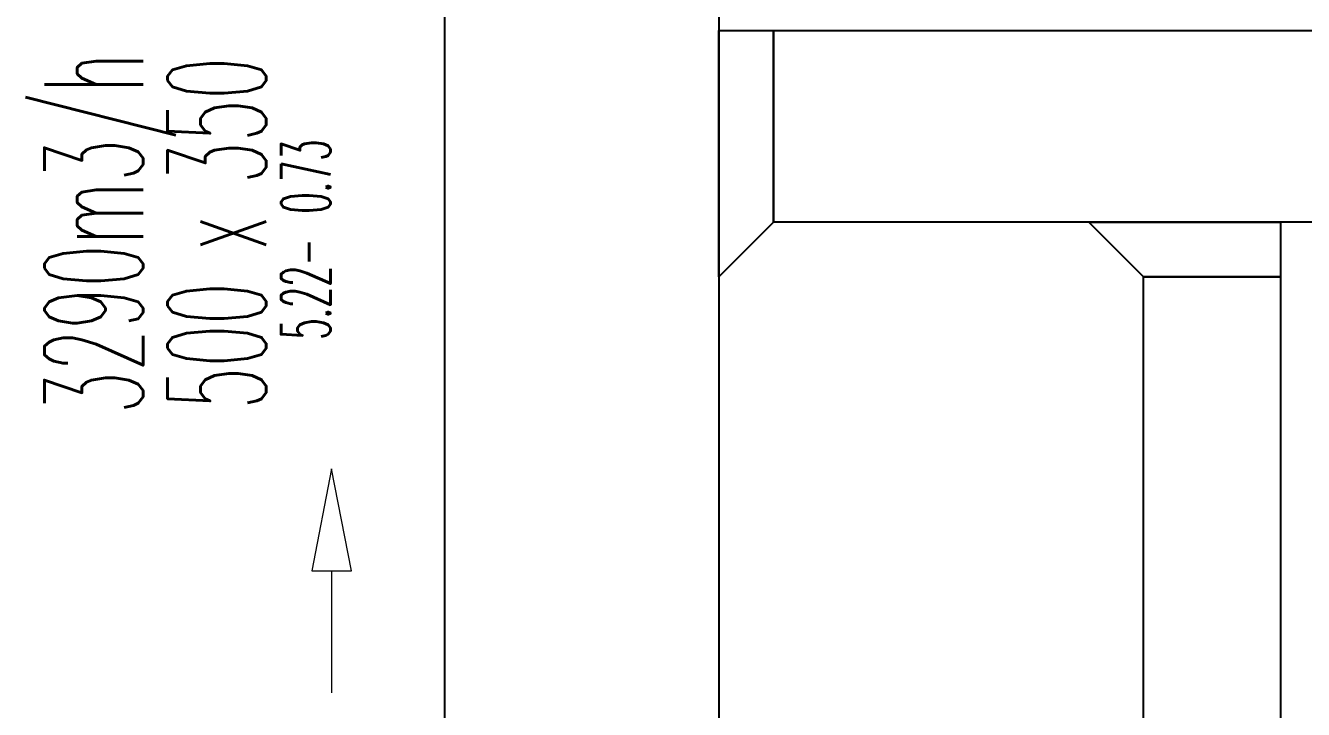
# Model space of a CAD drawing. Header units: inches. Extents: x -772 to 6765, y -813 to 4093.
# Drawn here: x 4856.8 to 5090, y 1076.7 to 1201.6 of the extents above; entities that cross this region are included whole.
import ezdxf
from ezdxf.enums import TextEntityAlignment as Align

# ---------------------------------------------------------------- set-up
doc = ezdxf.new("R2010")
doc.units = ezdxf.units.IN
doc.header["$MEASUREMENT"] = 0
doc.layers.add('HIZ-PA', color=253, linetype='Continuous', lineweight=0, transparency=0.5)
for name, color, linetype, lineweight in [('MTY-EMIS-KANALI', 150, 'Continuous', 0), ('MTY-UFLEME-KANALI-CAP', 21, 'Continuous', 0), ('STM-U-MENFEZ', 2, 'Continuous', 0)]:
    doc.layers.add(name, color=color, linetype=linetype, lineweight=lineweight)
doc.layers.add('MTY-UFLEME-KANALI', color=20, linetype='Continuous')
doc.styles.add('CAP', font='simplxtw.shx', dxfattribs={"width": 0.65})

# ---------------------------------------------------------------- blocks, each defined once
blk = doc.blocks.new('A$C00D65541')
at = {"layer": 'STM-U-MENFEZ'}
blk.add_lwpolyline([(-50.5, 59.27), (-46.89, 59.27), (-50.5, 77.89), (-54.11, 59.27), (-50.5, 59.27), (-50.5, 37)], dxfattribs=at)
blk = doc.blocks.new('*U230')
at = {"layer": 'HIZ-PA', "color": 3, "style": 'CAP', "width": 0.5}
blk.add_attdef('HIZ', text='', height=0.5, dxfattribs=at).set_placement((-0.049, -1.954), align=Align.BOTTOM_RIGHT)
blk.add_attdef('PA', text='', height=0.5, dxfattribs=at).set_placement((0.201, -1.954), align=Align.BOTTOM_LEFT)
at = {"layer": 'MTY-UFLEME-KANALI-CAP', "color": 7, "style": 'CAP', "width": 0.5}
for tag, p in [('DEBI', (0.001, -0.204)), ('X', (0.001, -1.454))]:
    blk.add_attdef(tag, text='', height=1, dxfattribs=at).set_placement(p, align=Align.BOTTOM_CENTER)
blk.add_attdef('A', text='', height=1, dxfattribs=at).set_placement((-0.499, -1.454), align=Align.BOTTOM_RIGHT)
blk.add_attdef('B', text='', height=1, dxfattribs=at).set_placement((0.501, -1.454), align=Align.BOTTOM_LEFT)
blk = doc.blocks.new('mekanik')
at = {"layer": 'MTY-UFLEME-KANALI'}
for points in [[(24253.34, 7863.31), (24203.34, 7863.31), (24203.34, 8043.63), (24253.34, 8043.63)], [(24253.34, 7995.68), (24253.34, 8040.68), (24263.34, 8040.68), (24263.34, 8005.68)], [(24263.34, 8040.68), (24364.19, 8040.68), (24364.19, 8005.68), (24263.34, 8005.68)], [(24320.87, 8005.68), (24355.87, 8005.68), (24355.87, 7995.68), (24330.87, 7995.68)], [(24330.87, 7853.14), (24330.87, 7995.68), (24355.87, 7995.68), (24355.87, 7853.14)]]:
    blk.add_lwpolyline(points, close=True, dxfattribs=at)
at = {"layer": 'MTY-EMIS-KANALI'}
blk.add_blockref('A$C00D65541', (24233.17, 7882.75), dxfattribs=at)
at = {"layer": 'MTY-UFLEME-KANALI-CAP', "xscale": 18, "yscale": 18, "zscale": 18, "rotation": 90}
blk.add_blockref('*U230', (24149.99, 8003.63), dxfattribs=at).add_auto_attribs({'DEBI': '3290m3/h', 'X': 'x', 'A': '500', 'B': '350', 'PA': '0.73', 'HIZ': '5.22-'})

msp = doc.modelspace()

# ---------------------------------------------------------------- block references
msp.add_blockref('mekanik', (-19270, -6840))

doc.saveas('drawing.dxf')
